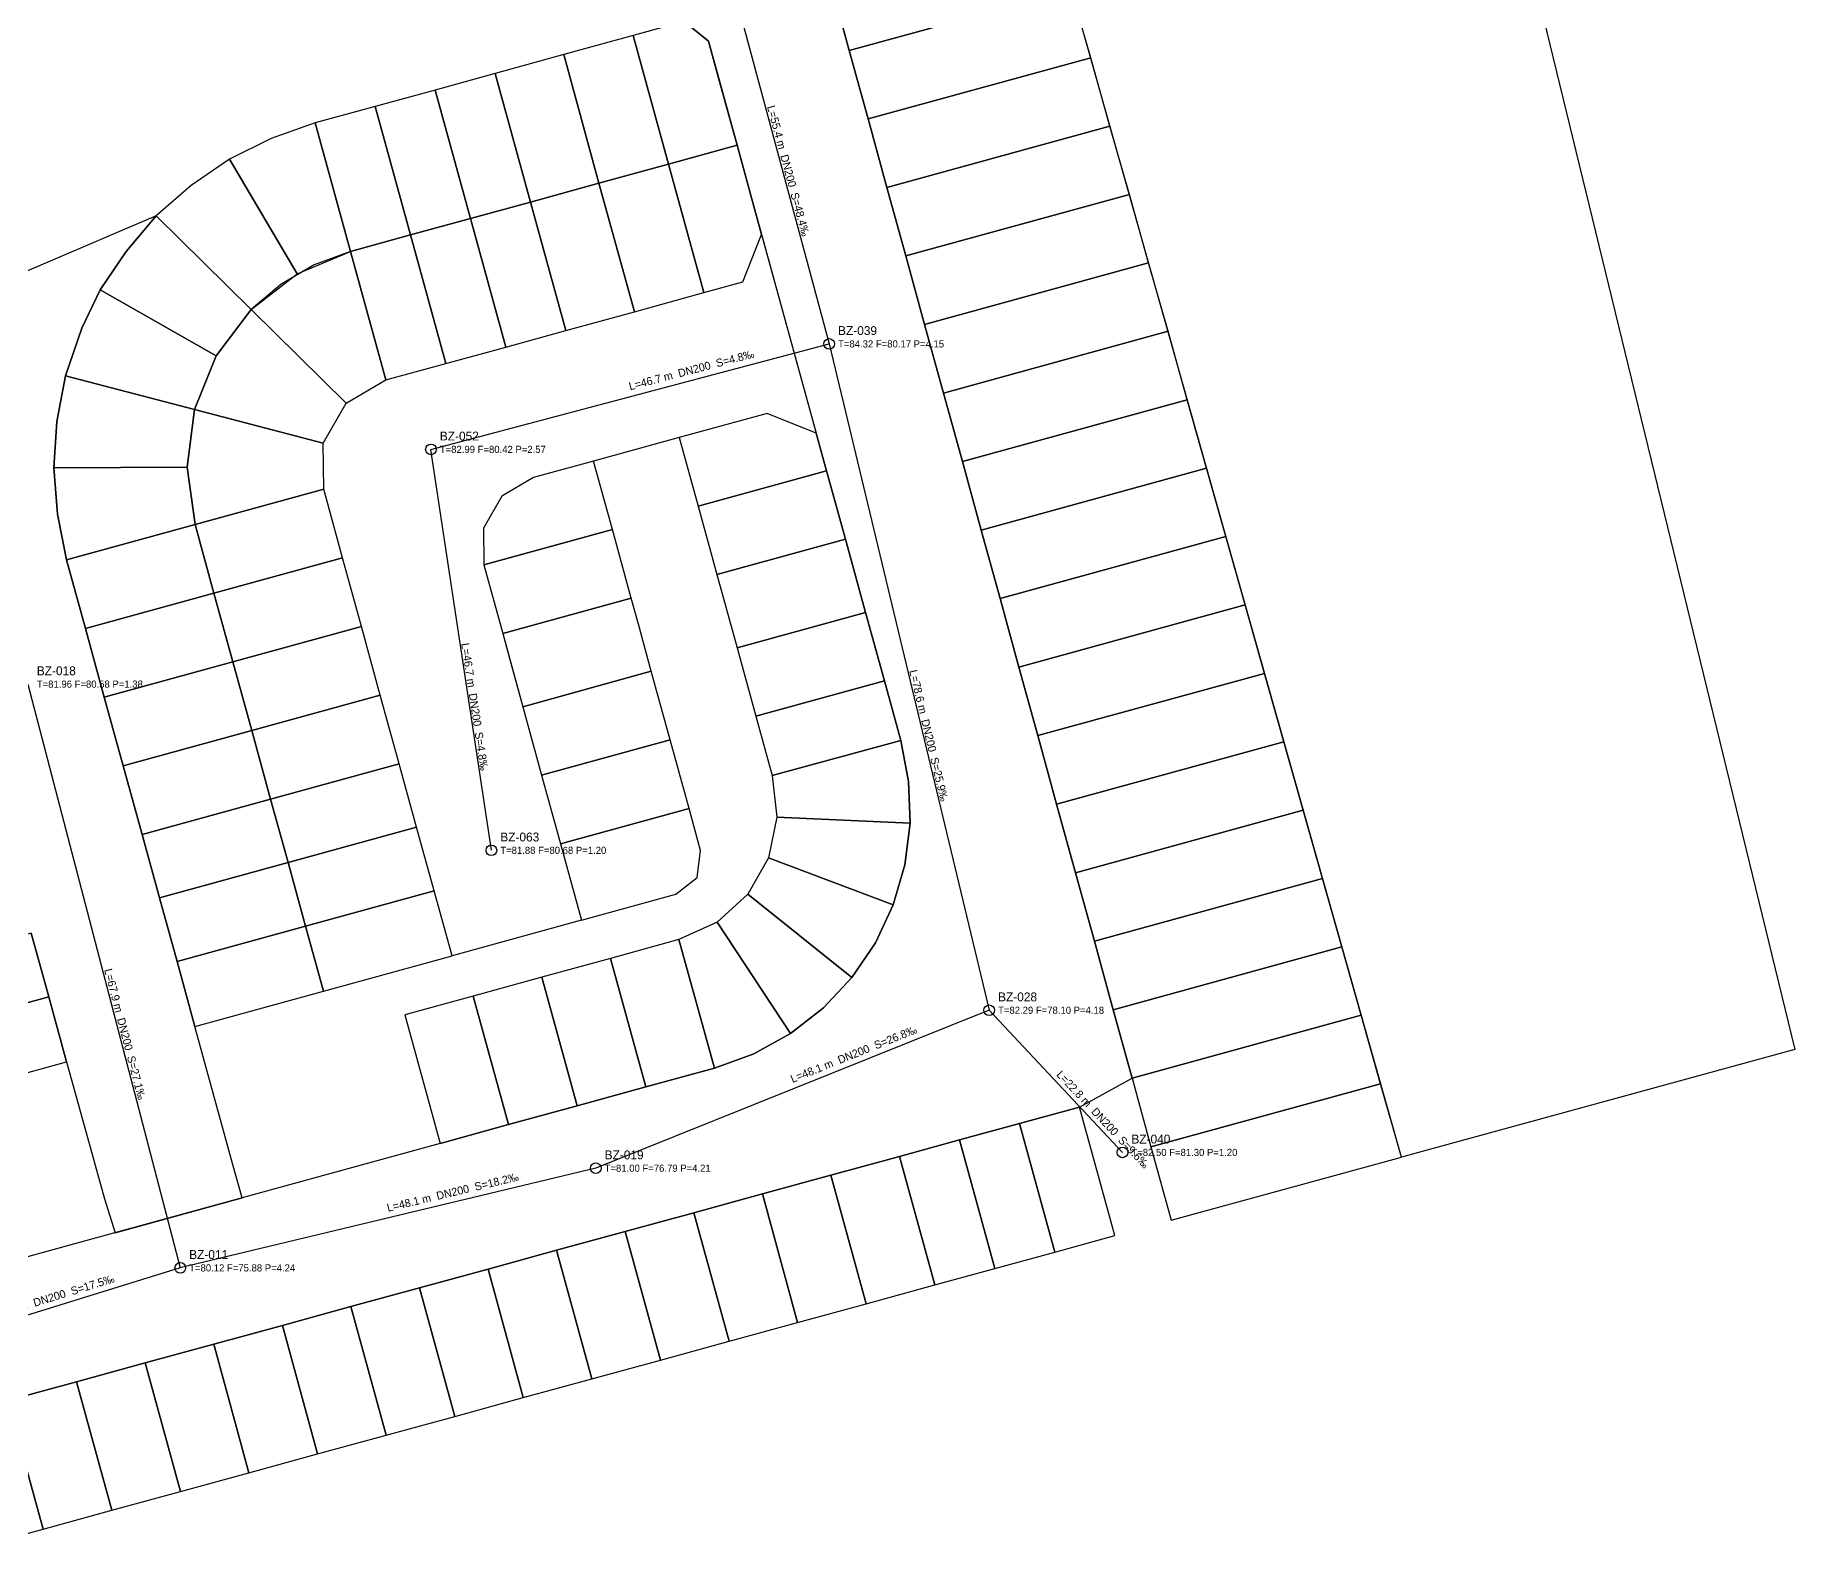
# Model space of a CAD drawing. Header units: metres. Extents: x 308147 to 309178, y 8622681 to 8623301.
# Drawn here: x 308980.2 to 309178.1, y 8622768 to 8622938.3 of the extents above; entities that cross this region are included whole.
import ezdxf

# ---------------------------------------------------------------- set-up
doc = ezdxf.new("R2010")
doc.units = ezdxf.units.M
for name, color, linetype in [('BUZONES', 2, 'Continuous'), ('CALLES', 8, 'Continuous'), ('DESAGUE_DN200', 3, 'Continuous'), ('LOTES', 9, 'Continuous'), ('TEXTO_BUZONES', 7, 'Continuous'), ('TEXTO_TRAMOS', 7, 'Continuous')]:
    doc.layers.add(name, color=color, linetype=linetype)

msp = doc.modelspace()

# ---------------------------------------------------------------- linework, layer by layer
at = {"layer": 'BUZONES'}
for centre in [(309069.5, 8622903.5), (309024.7, 8622891.63), (309031.5, 8622846.5), (309087.5, 8622828.5), (309102.5, 8622812.5), (309043.24, 8622810.72), (308996.5, 8622799.5)]:
    msp.add_circle(centre, 0.6, dxfattribs=at)
at = {"layer": 'CALLES'}
for points in [[(309077.34, 8622946.43), (309047.45, 8622938.21), (309039.63, 8622936.06), (309031.91, 8622933.94), (309025.16, 8622932.08), (309018.41, 8622930.22), (309011.66, 8622928.37), (309006.74, 8622926.62), (309002.04, 8622924.31), (308997.74, 8622921.34), (308993.8, 8622917.9), (308950.44, 8622899.37)], [(309053.19, 8622939.79), (309055.91, 8622937.58), (309059.14, 8622925.87), (309060.99, 8622919.12), (309069.21, 8622889.22), (309071.33, 8622881.51), (309073.6, 8622873.28), (309075.72, 8622865.56), (309077.55, 8622858.88), (309078.44, 8622854.26), (309078.6, 8622849.55), (309078.01, 8622844.88), (309076.7, 8622840.36), (309074.71, 8622836.1), (309072.06, 8622832.2), (309068.85, 8622828.77), (309065.13, 8622825.88), (309061.01, 8622823.6), (309056.58, 8622822), (309048.87, 8622819.88), (309041.15, 8622817.76), (309033.44, 8622815.64), (309025.73, 8622813.52), (309007.3, 8622808.45), (308985.17, 8622802.36), (308966.75, 8622797.29)], [(308977.11, 8622784.57), (308984.83, 8622786.69), (308992.55, 8622788.8), (309000.26, 8622790.91), (309007.98, 8622793.03), (309015.69, 8622795.14), (309023.41, 8622797.25), (309031.13, 8622799.37), (309038.84, 8622801.48), (309046.56, 8622803.59), (309054.27, 8622805.71), (309061.99, 8622807.82), (309069.7, 8622809.93), (309077.42, 8622812.05), (309084.17, 8622813.9), (309090.92, 8622815.75), (309097.67, 8622817.6), (309103.57, 8622820.84), (309101.45, 8622828.55), (309099.33, 8622836.26), (309097.21, 8622843.98), (309095.09, 8622851.69), (309092.97, 8622859.41), (309090.85, 8622867.12), (309088.73, 8622874.83), (309086.6, 8622882.55), (309084.48, 8622890.26), (309082.36, 8622897.97), (309080.24, 8622905.69), (309078.12, 8622913.4), (309076, 8622921.12), (309073.88, 8622928.83), (309071.76, 8622936.54), (309070.66, 8622940.54)], [(308979.73, 8622837.17), (308981.7, 8622830.01), (308983.71, 8622822.71), (308987.96, 8622807.28), (308989.16, 8622803.46), (309003.46, 8622807.39), (309002.38, 8622811.25), (308998.14, 8622826.68), (308996.13, 8622833.98), (308994.16, 8622841.14), (308992.2, 8622848.29), (308990.07, 8622856.02), (308987.95, 8622863.75), (308985.82, 8622871.47), (308983.7, 8622879.2), (308982.68, 8622884.33), (308982.27, 8622889.54), (308982.62, 8622894.76), (308983.57, 8622899.9), (308983.57, 8622899.9), (308985.42, 8622905.27), (308987.5, 8622909.57), (308990.41, 8622913.92), (308993.8, 8622917.9), (308950.44, 8622899.37)]]:
    msp.add_lwpolyline(points, dxfattribs=at)
msp.add_lwpolyline([(309055.4, 8622909.28), (309059.8, 8622910.49), (309061.89, 8622915.83), (309068.05, 8622893.47), (309062.52, 8622895.68), (309052.63, 8622892.96), (309042.99, 8622890.31), (309036.24, 8622888.46), (309032.67, 8622886.36), (309030.62, 8622882.76), (309030.65, 8622878.62), (309032.77, 8622870.91), (309035.03, 8622862.67), (309037.15, 8622854.96), (309039.27, 8622847.24), (309041.64, 8622838.64), (309027.07, 8622834.63), (309025.06, 8622841.93), (309023.09, 8622849.09), (309021.12, 8622856.25), (309019, 8622863.98), (309016.87, 8622871.71), (309014.75, 8622879.43), (309012.63, 8622887.15), (309012.59, 8622892.32), (309015.15, 8622896.82), (309019.62, 8622899.44), (309026.37, 8622901.3), (309033.12, 8622903.15), (309039.87, 8622905.01), (309047.58, 8622907.13), (309055.4, 8622909.28)], close=True, dxfattribs=at)
at = {"layer": 'DESAGUE_DN200'}
for p, q in [((309055.5, 8622955.5), (309069.5, 8622903.5)), ((309024.7, 8622891.63), (309069.5, 8622903.5)), ((309069.5, 8622903.5), (309087.5, 8622828.5)), ((309031.5, 8622846.5), (309024.7, 8622891.63)), ((308979.36, 8622865.21), (308996.5, 8622799.5)), ((309087.5, 8622828.5), (309043.24, 8622810.72)), ((309102.5, 8622812.5), (309087.5, 8622828.5)), ((309043.24, 8622810.72), (308996.5, 8622799.5)), ((308996.5, 8622799.5), (308952.81, 8622785.95))]:
    msp.add_line(p, q, dxfattribs=at)
at = {"layer": 'LOTES'}
for points in [[(309096.01, 8622946.01), (309145.06, 8622959.86), (309178.13, 8622824.08), (309133.87, 8622811.95)], [(309094.56, 8622951.16), (309077.34, 8622946.43), (309073.05, 8622945.25), (309070.66, 8622940.54), (309071.76, 8622936.54), (309096.74, 8622943.41)], [(309096.74, 8622943.41), (309071.76, 8622936.54), (309073.88, 8622928.83), (309098.92, 8622935.71)], [(309057.28, 8622932.61), (309055.91, 8622937.58), (309053.19, 8622939.79), (309047.45, 8622938.21), (309051.42, 8622923.74), (309059.14, 8622925.87)], [(309047.45, 8622938.21), (309039.63, 8622936.06), (309043.6, 8622921.59), (309051.42, 8622923.74)], [(309039.63, 8622936.06), (309031.91, 8622933.94), (309035.89, 8622919.47), (309043.6, 8622921.59)], [(309098.92, 8622935.71), (309073.88, 8622928.83), (309076, 8622921.12), (309101.09, 8622928.02)], [(309031.91, 8622933.94), (309025.16, 8622932.08), (309029.14, 8622917.62), (309035.89, 8622919.47)], [(309025.16, 8622932.08), (309018.41, 8622930.22), (309022.39, 8622915.76), (309029.14, 8622917.62)], [(309018.41, 8622930.22), (309011.66, 8622928.37), (309015.64, 8622913.91), (309022.39, 8622915.76)], [(309011.66, 8622928.37), (309006.74, 8622926.62), (309002.04, 8622924.31), (309009.63, 8622911.37), (309015.64, 8622913.91)], [(309101.09, 8622928.02), (309076, 8622921.12), (309078.12, 8622913.4), (309103.27, 8622920.32)], [(309061.89, 8622915.83), (309059.14, 8622925.87), (309051.42, 8622923.74), (309055.4, 8622909.28), (309059.8, 8622910.49)], [(309002.04, 8622924.31), (308997.74, 8622921.34), (308993.8, 8622917.9), (309004.48, 8622907.36), (309009.63, 8622911.37)], [(309051.42, 8622923.74), (309043.6, 8622921.59), (309047.58, 8622907.13), (309055.4, 8622909.28)], [(309043.6, 8622921.59), (309035.89, 8622919.47), (309039.87, 8622905.01), (309047.58, 8622907.13)], [(309103.27, 8622920.32), (309078.12, 8622913.4), (309080.24, 8622905.69), (309105.44, 8622912.62)], [(308993.8, 8622917.9), (308990.41, 8622913.92), (308987.5, 8622909.57), (309000.54, 8622902.16), (309004.48, 8622907.36)], [(309035.89, 8622919.47), (309029.14, 8622917.62), (309033.12, 8622903.15), (309039.87, 8622905.01)], [(309022.39, 8622915.76), (309015.64, 8622913.91), (309019.62, 8622899.44), (309026.37, 8622901.3)], [(309029.14, 8622917.62), (309022.39, 8622915.76), (309026.37, 8622901.3), (309033.12, 8622903.15)], [(309015.64, 8622913.91), (309011.56, 8622912.39), (309007.8, 8622910.18), (309004.48, 8622907.36), (309015.15, 8622896.82), (309019.62, 8622899.44)], [(309105.44, 8622912.62), (309080.24, 8622905.69), (309082.36, 8622897.97), (309107.62, 8622904.92)], [(308987.5, 8622909.57), (308985.42, 8622905.27), (308983.57, 8622899.9), (308998.08, 8622896.11), (309000.54, 8622902.16)], [(309004.48, 8622907.36), (309000.54, 8622902.16), (308998.08, 8622896.11), (309012.59, 8622892.32), (309015.15, 8622896.82)], [(309107.62, 8622904.92), (309082.36, 8622897.97), (309084.48, 8622890.26), (309109.79, 8622897.22)], [(308998.08, 8622896.11), (308983.57, 8622899.9), (308982.62, 8622894.76), (308982.27, 8622889.54), (308997.27, 8622889.64)], [(309012.59, 8622892.32), (308998.08, 8622896.11), (308997.27, 8622889.64), (308998.16, 8622883.17), (309012.63, 8622887.15)], [(309109.79, 8622897.22), (309084.48, 8622890.26), (309086.6, 8622882.55), (309111.96, 8622889.52)], [(309052.63, 8622892.96), (309054.75, 8622885.25), (309069.21, 8622889.22), (309068.05, 8622893.47), (309062.52, 8622895.68)], [(309042.99, 8622890.31), (309036.24, 8622888.46), (309032.67, 8622886.36), (309030.62, 8622882.76), (309030.65, 8622878.62), (309045.11, 8622882.6)], [(308997.27, 8622889.64), (308982.27, 8622889.54), (308982.68, 8622884.33), (308983.7, 8622879.2), (308998.16, 8622883.17)], [(309069.21, 8622889.22), (309054.75, 8622885.25), (309056.87, 8622877.53), (309071.33, 8622881.51)], [(309111.96, 8622889.52), (309086.6, 8622882.55), (309088.73, 8622874.83), (309114.14, 8622881.82)], [(309012.63, 8622887.15), (308998.16, 8622883.17), (309000.29, 8622875.45), (309014.75, 8622879.43)], [(308998.16, 8622883.17), (308983.7, 8622879.2), (308985.82, 8622871.47), (309000.29, 8622875.45)], [(309045.11, 8622882.6), (309030.65, 8622878.62), (309032.77, 8622870.91), (309047.23, 8622874.88)], [(309071.33, 8622881.51), (309056.87, 8622877.53), (309059.13, 8622869.3), (309073.6, 8622873.28)], [(309114.14, 8622881.82), (309088.73, 8622874.83), (309090.85, 8622867.12), (309116.31, 8622874.12)], [(309014.75, 8622879.43), (309000.29, 8622875.45), (309002.41, 8622867.73), (309016.87, 8622871.71)], [(309000.29, 8622875.45), (308985.82, 8622871.47), (308987.95, 8622863.75), (309002.41, 8622867.73)], [(309048.03, 8622871.96), (309047.23, 8622874.88), (309032.77, 8622870.91), (309033.57, 8622867.98), (309035.03, 8622862.67), (309049.49, 8622866.65)], [(309073.6, 8622873.28), (309059.13, 8622869.3), (309061.25, 8622861.59), (309075.72, 8622865.56)], [(309116.31, 8622874.12), (309090.85, 8622867.12), (309092.97, 8622859.41), (309118.49, 8622866.42)], [(309016.87, 8622871.71), (309002.41, 8622867.73), (309004.54, 8622860), (309019, 8622863.98)], [(309002.41, 8622867.73), (308987.95, 8622863.75), (308990.07, 8622856.02), (309004.54, 8622860)], [(309049.49, 8622866.65), (309035.03, 8622862.67), (309037.15, 8622854.96), (309051.61, 8622858.94)], [(309118.49, 8622866.42), (309092.97, 8622859.41), (309095.09, 8622851.69), (309120.66, 8622858.72)], [(309075.72, 8622865.56), (309061.25, 8622861.59), (309063.09, 8622854.91), (309077.55, 8622858.88)], [(309019, 8622863.98), (309004.54, 8622860), (309006.66, 8622852.27), (309021.12, 8622856.25)], [(309004.54, 8622860), (308990.07, 8622856.02), (308992.2, 8622848.29), (309006.66, 8622852.27)], [(309051.61, 8622858.94), (309037.15, 8622854.96), (309039.27, 8622847.24), (309053.74, 8622851.22)], [(309077.55, 8622858.88), (309063.09, 8622854.91), (309063.61, 8622850.24), (309078.6, 8622849.55), (309078.44, 8622854.26)], [(309120.66, 8622858.72), (309095.09, 8622851.69), (309097.21, 8622843.98), (309122.84, 8622851.02)], [(309021.12, 8622856.25), (309006.66, 8622852.27), (309008.63, 8622845.12), (309023.09, 8622849.09)], [(309006.66, 8622852.27), (308992.2, 8622848.29), (308994.16, 8622841.14), (309008.63, 8622845.12)], [(309055.04, 8622846.47), (309053.74, 8622851.22), (309039.27, 8622847.24), (309041.64, 8622838.64), (309052.25, 8622841.55), (309054.66, 8622843.43)], [(309122.84, 8622851.02), (309097.21, 8622843.98), (309099.33, 8622836.26), (309125.01, 8622843.33)], [(309023.09, 8622849.09), (309008.63, 8622845.12), (309010.6, 8622837.96), (309025.06, 8622841.93)], [(309078.6, 8622849.55), (309063.61, 8622850.24), (309062.67, 8622845.64), (309076.7, 8622840.36), (309078.01, 8622844.88)], [(309008.63, 8622845.12), (308994.16, 8622841.14), (308996.13, 8622833.98), (309010.6, 8622837.96)], [(309076.7, 8622840.36), (309062.67, 8622845.64), (309060.35, 8622841.57), (309072.06, 8622832.2), (309074.71, 8622836.1)], [(309125.01, 8622843.33), (309099.33, 8622836.26), (309101.45, 8622828.55), (309127.19, 8622835.63)], [(309025.06, 8622841.93), (309010.6, 8622837.96), (309012.6, 8622830.65), (309027.07, 8622834.63)], [(309060.35, 8622841.57), (309056.88, 8622838.4), (309065.13, 8622825.88), (309068.85, 8622828.77), (309072.06, 8622832.2)], [(308979.73, 8622837.17), (308965.27, 8622833.18), (308967.24, 8622826.02), (308981.7, 8622830.01)], [(309010.6, 8622837.96), (308996.13, 8622833.98), (308998.14, 8622826.68), (309012.6, 8622830.65)], [(309056.88, 8622838.4), (309052.6, 8622836.47), (309056.58, 8622822), (309061.01, 8622823.6), (309065.13, 8622825.88)], [(309052.6, 8622836.47), (309044.89, 8622834.34), (309048.87, 8622819.88), (309056.58, 8622822)], [(309127.19, 8622835.63), (309101.45, 8622828.55), (309103.57, 8622820.84), (309129.36, 8622827.93)], [(309044.89, 8622834.34), (309037.18, 8622832.22), (309041.15, 8622817.76), (309048.87, 8622819.88)], [(309037.18, 8622832.22), (309029.46, 8622830.1), (309033.44, 8622815.64), (309041.15, 8622817.76)], [(308981.7, 8622830.01), (308967.24, 8622826.02), (308969.25, 8622818.72), (308983.71, 8622822.71)], [(309029.46, 8622830.1), (309021.75, 8622827.98), (309025.73, 8622813.52), (309033.44, 8622815.64)], [(309129.36, 8622827.93), (309103.57, 8622820.84), (309105.69, 8622813.12), (309131.53, 8622820.23)], [(309131.53, 8622820.23), (309105.69, 8622813.12), (309107.97, 8622804.86), (309133.87, 8622811.95)], [(309097.67, 8622817.6), (309090.92, 8622815.75), (309094.89, 8622801.28), (309101.64, 8622803.13)], [(309090.92, 8622815.75), (309084.17, 8622813.9), (309088.13, 8622799.43), (309094.89, 8622801.28)], [(309084.17, 8622813.9), (309077.42, 8622812.05), (309081.38, 8622797.58), (309088.13, 8622799.43)], [(309077.42, 8622812.05), (309069.7, 8622809.93), (309073.67, 8622795.47), (309081.38, 8622797.58)], [(309069.7, 8622809.93), (309061.99, 8622807.82), (309065.95, 8622793.35), (309073.67, 8622795.47)], [(309061.99, 8622807.82), (309054.27, 8622805.71), (309058.24, 8622791.24), (309065.95, 8622793.35)], [(309054.27, 8622805.71), (309046.56, 8622803.59), (309050.52, 8622789.13), (309058.24, 8622791.24)], [(309046.56, 8622803.59), (309038.84, 8622801.48), (309042.8, 8622787.01), (309050.52, 8622789.13)], [(309038.84, 8622801.48), (309031.13, 8622799.37), (309035.09, 8622784.9), (309042.8, 8622787.01)], [(309031.13, 8622799.37), (309023.41, 8622797.25), (309027.37, 8622782.79), (309035.09, 8622784.9)], [(309023.41, 8622797.25), (309015.69, 8622795.14), (309019.66, 8622780.67), (309027.37, 8622782.79)], [(309015.69, 8622795.14), (309007.98, 8622793.03), (309011.94, 8622778.56), (309019.66, 8622780.67)], [(309007.98, 8622793.03), (309000.26, 8622790.91), (309004.22, 8622776.45), (309011.94, 8622778.56)], [(309000.26, 8622790.91), (308992.55, 8622788.8), (308996.51, 8622774.33), (309004.22, 8622776.45)], [(308992.55, 8622788.8), (308984.83, 8622786.69), (308988.79, 8622772.22), (308996.51, 8622774.33)], [(308984.83, 8622786.69), (308977.11, 8622784.57), (308981.08, 8622770.11), (308988.79, 8622772.22)], [(308977.11, 8622784.57), (308969.4, 8622782.46), (308973.36, 8622767.99), (308981.08, 8622770.11)]]:
    msp.add_lwpolyline(points, close=True, dxfattribs=at)

# ---------------------------------------------------------------- texts
at = {"layer": 'TEXTO_BUZONES'}
for s, height, p in [('T=84.32 F=80.17 P=4.15', 0.8, (309070.5, 8622903.1)), ('BZ-039', 1, (309070.5, 8622904.5)), ('T=82.99 F=80.42 P=2.57', 0.8, (309025.7, 8622891.23)), ('BZ-052', 1, (309025.7, 8622892.63)), ('BZ-018', 1, (308980.36, 8622866.21)), ('T=81.96 F=80.58 P=1.38', 0.8, (308980.36, 8622864.81)), ('BZ-063', 1, (309032.5, 8622847.5)), ('T=81.88 F=80.68 P=1.20', 0.8, (309032.5, 8622846.1)), ('T=82.29 F=78.10 P=4.18', 0.8, (309088.5, 8622828.1)), ('BZ-028', 1, (309088.5, 8622829.5)), ('T=82.50 F=81.30 P=1.20', 0.8, (309103.5, 8622812.1)), ('BZ-040', 1, (309103.5, 8622813.5)), ('T=81.00 F=76.79 P=4.21', 0.8, (309044.24, 8622810.32)), ('BZ-019', 1, (309044.24, 8622811.72)), ('BZ-011', 1, (308997.5, 8622800.5)), ('T=80.12 F=75.88 P=4.24', 0.8, (308997.5, 8622799.1))]:
    msp.add_text(s, height=height, dxfattribs=at).set_placement(p)
at = {"layer": 'TEXTO_TRAMOS'}
for s, rotation, p in [('L=55.4 m  DN200  S=48.4‰', -74.9315, (309062.5, 8622930.2)), ('L=46.7 m  DN200  S=4.8‰', 14.8363, (309047.1, 8622898.27)), ('L=46.7 m  DN200  S=4.8‰', 278.5687, (309028.1, 8622869.77)), ('L=78.6 m  DN200  S=25.9‰', -76.5043, (309078.5, 8622866.7)), ('L=67.9 m  DN200  S=27.1‰', -75.3837, (308987.93, 8622833.05)), ('L=48.1 m  DN200  S=26.8‰', 21.8804, (309065.37, 8622820.31)), ('L=22.8 m  DN200  S=9.6‰', 313.1524, (309095, 8622821.2)), ('L=48.1 m  DN200  S=18.2‰', 13.5043, (309019.87, 8622805.81)), ('L=46.0 m  DN200  S=17.5‰', 17.2334, (308974.66, 8622793.42))]:
    msp.add_text(s, height=0.9, rotation=rotation, dxfattribs=at).set_placement(p)

doc.saveas('drawing.dxf')
